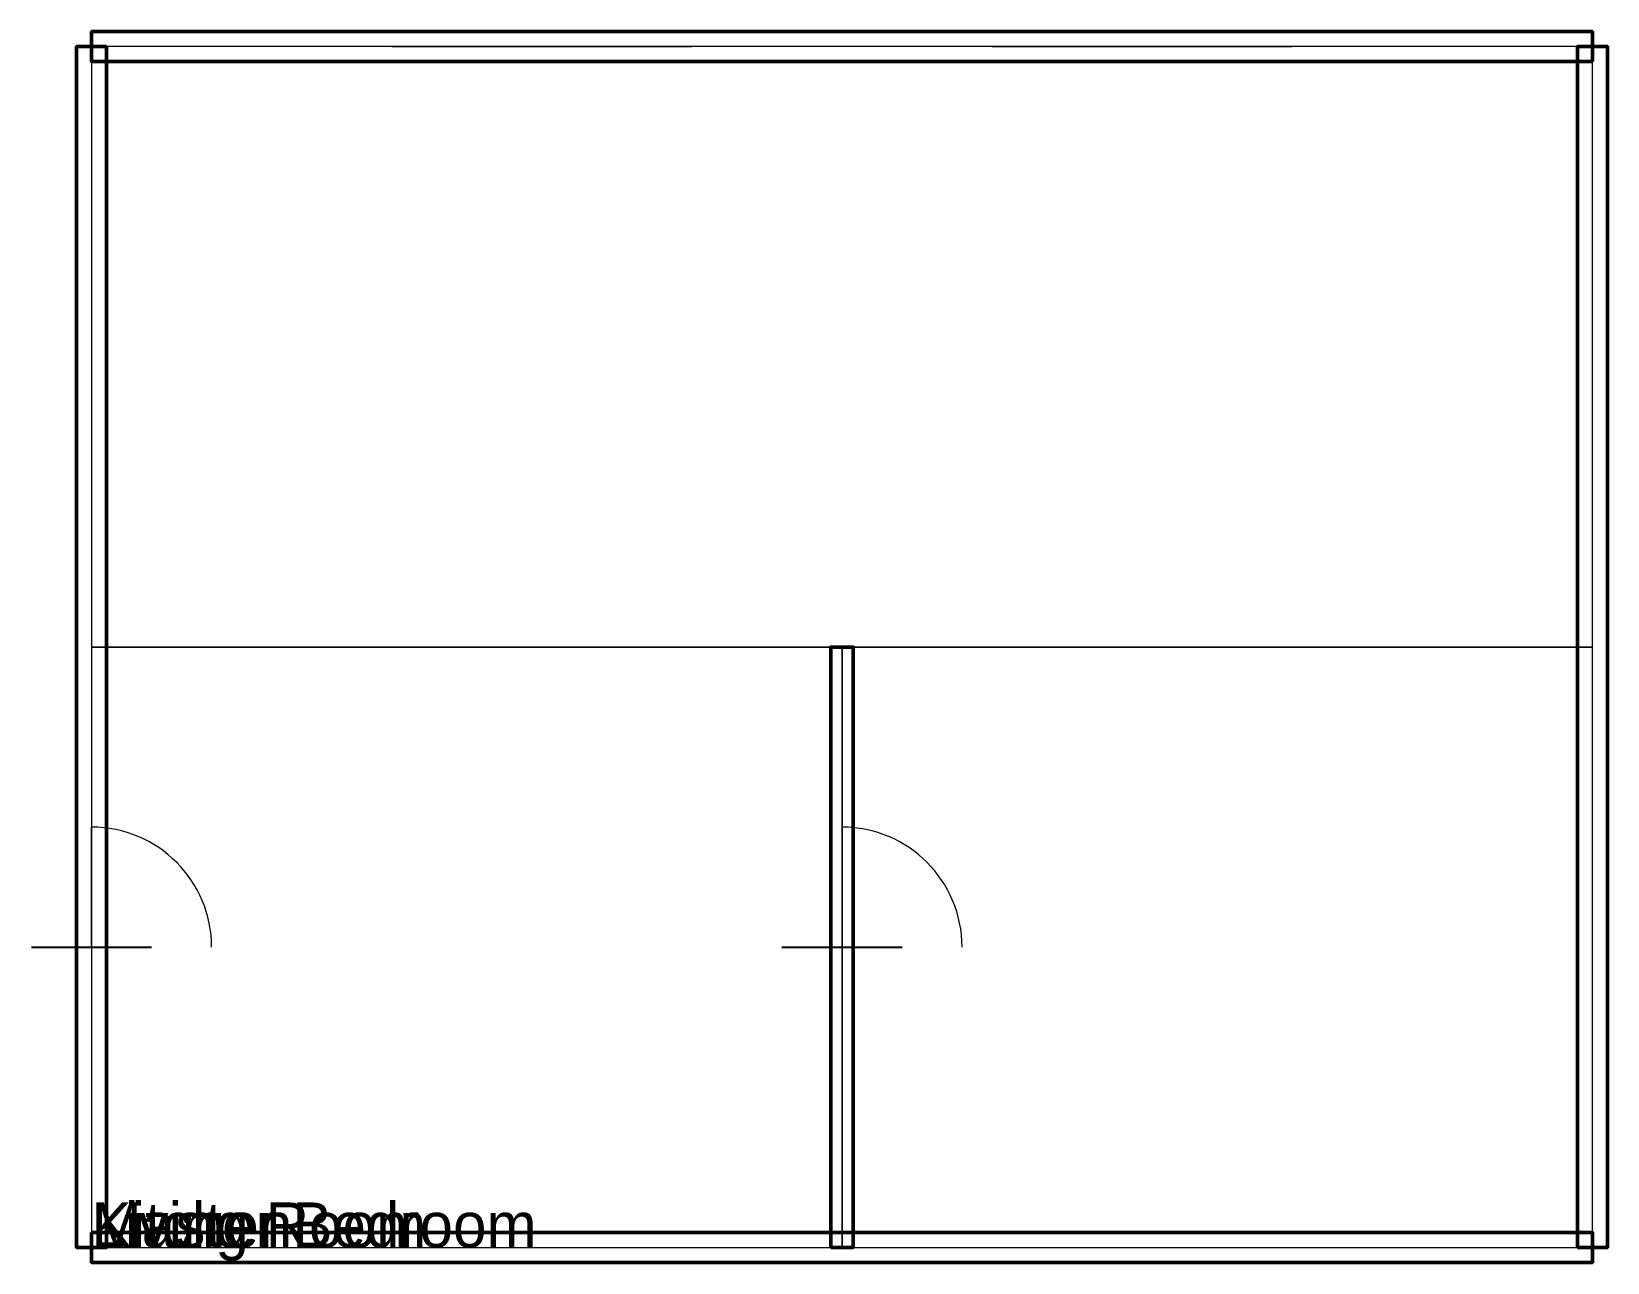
# Model space of a CAD drawing. Header units: metres. Extents: x -0.4 to 10.1, y -0.1 to 8.1.
import ezdxf

# ---------------------------------------------------------------- set-up
doc = ezdxf.new("R2010")
doc.units = ezdxf.units.M
for name, color, linetype, lineweight in [('DOORS', 7, 'CONTINUOUS', 13), ('ROOMS', 7, 'CONTINUOUS', 13), ('WALLS', 7, 'CONTINUOUS', 13), ('WINDOWS', 7, 'CONTINUOUS', 13)]:
    doc.layers.add(name, color=color, linetype=linetype, lineweight=lineweight)

msp = doc.modelspace()

# ---------------------------------------------------------------- linework, layer by layer
at = {"layer": 'CONSTRUCTION'}
for p, q in [((2, 8.1), (4, 8.1)), ((6, 8.1), (8, 8.1)), ((2, 7.9), (4, 7.9)), ((6, 7.9), (8, 7.9)), ((-0.4, 2), (0.4, 2)), ((4.6, 2), (5.4, 2))]:
    msp.add_line(p, q, dxfattribs=at)
at = {"layer": 'DOORS'}
for p, q in [((0, 2), (0, 2.8)), ((5, 2), (5, 2.8))]:
    msp.add_line(p, q, dxfattribs=at)
for centre in [(0, 2), (5, 2)]:
    msp.add_arc(centre, 0.8, 0, 90, dxfattribs=at)
at = {"layer": 'ROOMS'}
for points in [[(0, 4), (10, 4), (10, 8), (0, 8)], [(0, 0), (5, 0), (5, 4), (0, 4)], [(5, 0), (10, 0), (10, 4), (5, 4)]]:
    msp.add_lwpolyline(points, close=True, dxfattribs=at)
at = {"layer": 'WALLS', "lineweight": 50}
for points in [[(10, 7.9), (0, 7.9), (0, 8.1), (10, 8.1)], [(0.1, 8), (0.1, 0), (-0.1, 0), (-0.1, 8)], [(9.9, 0), (9.9, 8), (10.1, 8), (10.1, 0)], [(4.925, 0), (4.925, 4), (5.075, 4), (5.075, 0)], [(0, 0.1), (10, 0.1), (10, -0.1), (0, -0.1)]]:
    msp.add_lwpolyline(points, close=True, dxfattribs=at)
at = {"layer": 'WINDOWS'}
for p, q in [((2, 8), (4, 8)), ((6, 8), (8, 8))]:
    msp.add_line(p, q, dxfattribs=at)

# ---------------------------------------------------------------- texts
at = {"layer": 'TEXT'}
for s in ['Living Room', 'Kitchen', 'Master Bedroom']:
    msp.add_text(s, height=0.3, dxfattribs=at).set_placement((0, 0))

doc.saveas('drawing.dxf')
